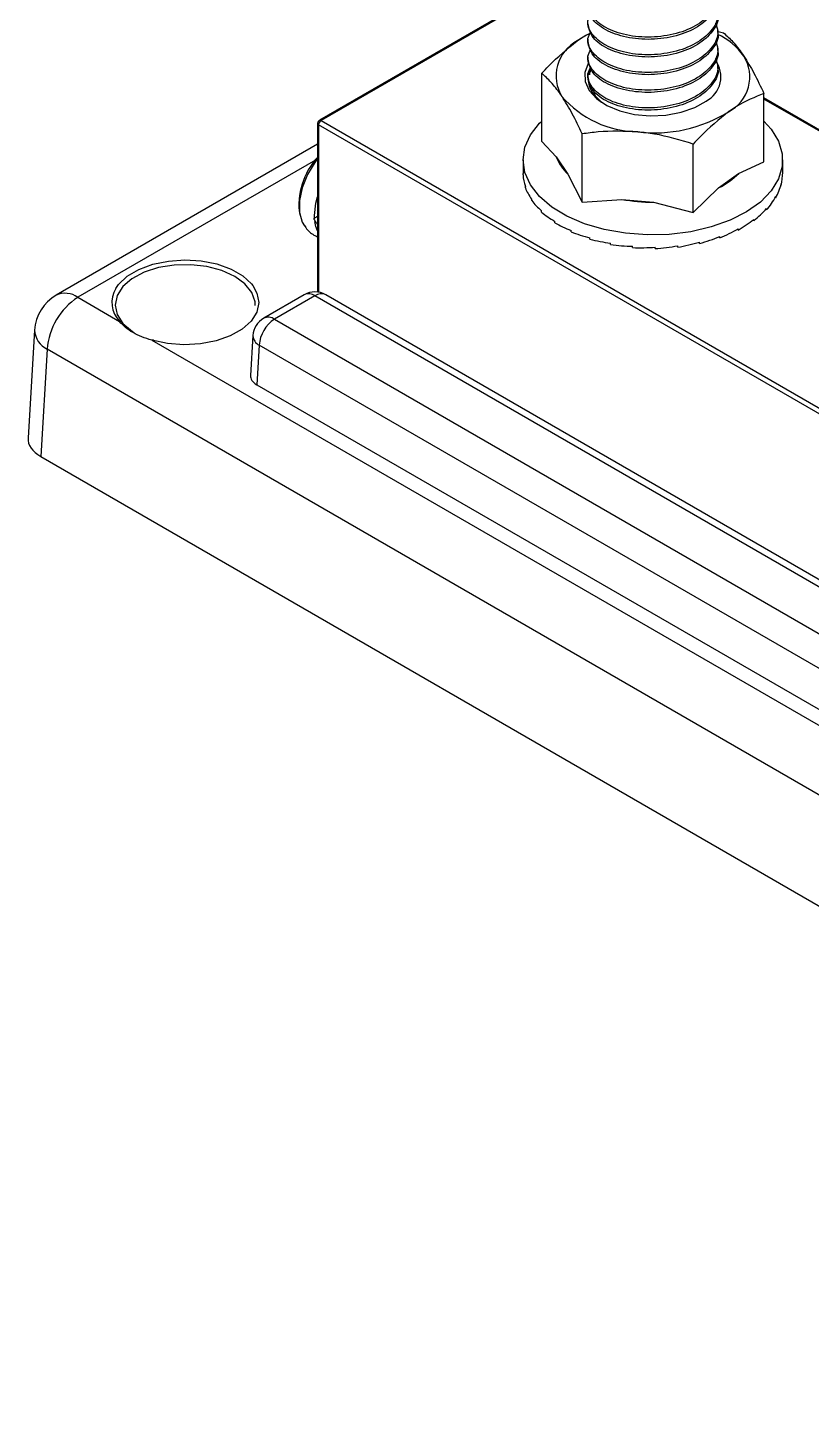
# Model space of a CAD drawing. Header units: inches. Extents: x 0.2 to 16.8, y 0.2 to 10.8.
# Drawn here: x 12.844 to 13.975, y 7.686 to 9.683 of the extents above; entities that cross this region are included whole.
import ezdxf

# ---------------------------------------------------------------- set-up
doc = ezdxf.new("R2010")
doc.units = ezdxf.units.IN
doc.header["$MEASUREMENT"] = 0

msp = doc.modelspace()

# ---------------------------------------------------------------- linework, layer by layer
at = {"color": 7, "linetype": 'Continuous', "lineweight": 25}
for p, q in [((13.6116, 9.749), (13.2651, 9.549)), ((13.6141, 9.7487), (13.2676, 9.5487)), ((13.6529, 9.6659), (13.6529, 9.6627)), ((13.8404, 9.6755), (13.8404, 9.6787)), ((13.8408, 9.6772), (13.8488, 9.6751)), ((13.8404, 9.65), (13.8404, 9.6531)), ((13.6529, 9.6404), (13.6529, 9.6372)), ((13.8404, 9.6244), (13.8404, 9.6276)), ((13.5863, 9.5183), (13.5863, 9.6169)), ((13.6529, 9.6149), (13.6529, 9.6117)), ((13.907, 9.489), (13.907, 9.5876)), ((14.0982, 9.471), (13.907, 9.5813)), ((13.2626, 9.5446), (13.2626, 9.3012)), ((13.2676, 9.5487), (15.2051, 8.4303)), ((15.2015, 8.4241), (13.264, 9.5426)), ((13.6445, 9.4308), (13.6445, 9.5294)), ((13.2626, 9.5146), (12.885, 9.2966)), ((13.5863, 9.5183), (13.6071, 9.4963)), ((13.8049, 9.4161), (13.8049, 9.5148)), ((13.5591, 9.4918), (13.5591, 9.474)), ((13.6071, 9.4963), (13.6236, 9.4715)), ((13.8704, 9.4723), (13.907, 9.489)), ((13.9341, 9.474), (13.9341, 9.4918)), ((13.5592, 9.4703), (13.5592, 9.4723)), ((13.6236, 9.4715), (13.6445, 9.4308)), ((13.8415, 9.4516), (13.8704, 9.4723)), ((13.5626, 9.4515), (13.5626, 9.4536)), ((13.8049, 9.4161), (13.8415, 9.4516)), ((13.9318, 9.4553), (13.9318, 9.4573)), ((13.5716, 9.4334), (13.5716, 9.4354)), ((13.6445, 9.4308), (13.7019, 9.4349)), ((13.7019, 9.4349), (13.7474, 9.4308)), ((13.7474, 9.4308), (13.8049, 9.4161)), ((13.9239, 9.437), (13.9239, 9.439)), ((13.2582, 9.4077), (13.2581, 9.4115)), ((13.2626, 9.411), (13.2622, 9.4107)), ((13.5859, 9.4164), (13.5859, 9.4185)), ((13.8924, 9.4041), (13.8924, 9.4061)), ((13.9107, 9.4197), (13.9107, 9.4218)), ((13.6052, 9.4012), (13.6052, 9.4032)), ((13.6287, 9.3881), (13.6287, 9.3901)), ((13.8697, 9.3905), (13.8697, 9.3926)), ((13.6558, 9.3775), (13.6558, 9.3796)), ((13.6856, 9.3698), (13.6856, 9.3719)), ((13.7174, 9.3653), (13.7174, 9.3673)), ((13.75, 9.364), (13.75, 9.366)), ((13.7825, 9.3659), (13.7825, 9.368)), ((13.8139, 9.3711), (13.8139, 9.3732)), ((13.8432, 9.3794), (13.8432, 9.3815)), ((12.9163, 9.2936), (12.9767, 9.2587)), ((13.2431, 9.2972), (13.1847, 9.2635)), ((13.2587, 9.2957), (13.2003, 9.2619)), ((15.1557, 8.2006), (13.2587, 9.2957)), ((15.1713, 8.2021), (13.2744, 9.2972)), ((12.8539, 9.2463), (12.8445, 9.0907)), ((12.9812, 9.256), (12.9978, 9.2422)), ((13.2003, 9.2619), (15.0972, 8.1669)), ((13.0233, 9.2318), (15.1864, 7.983)), ((13.1691, 9.2383), (13.1656, 9.1809)), ((13.1782, 9.2246), (13.1748, 9.1675)), ((15.0751, 8.1295), (13.1782, 9.2246)), ((12.8721, 9.2188), (12.8627, 9.0639)), ((15.2493, 7.8465), (12.8721, 9.2188)), ((13.1748, 9.1675), (15.0751, 8.0705)), ((12.8627, 9.0639), (15.2493, 7.6862))]:
    msp.add_line(p, q, dxfattribs=at)
at = {"color": 8, "linetype": 'Continuous', "lineweight": 25}
for p, q in [((14.0976, 9.4696), (13.907, 9.5796)), ((13.264, 9.5426), (13.264, 9.301)), ((13.2594, 9.4917), (12.9163, 9.2936))]:
    msp.add_line(p, q, dxfattribs=at)
at = {"color": 7, "linetype": 'Continuous', "lineweight": 25, "flags": 128}
for points in [[(13.6548, 9.674), (13.6498, 9.6714), (13.6373, 9.6636)], [(13.6537, 9.6317), (13.6533, 9.6311), (13.6484, 9.6182), (13.6488, 9.6049), (13.6545, 9.5921), (13.6651, 9.5804), (13.6802, 9.5704), (13.6988, 9.5627), (13.72, 9.5576), (13.7426, 9.5556), (13.7655, 9.5566), (13.7874, 9.5606), (13.807, 9.5674), (13.8234, 9.5767)], [(13.907, 9.5479), (13.9176, 9.5363), (13.9282, 9.5189), (13.9335, 9.5008), (13.9335, 9.4825), (13.928, 9.4644), (13.9174, 9.4471), (13.9019, 9.4311), (13.8819, 9.4168), (13.858, 9.4047), (13.8309, 9.3951), (13.8013, 9.3883), (13.7702, 9.3844), (13.7385, 9.3837), (13.7069, 9.386), (13.6765, 9.3914), (13.6481, 9.3997), (13.6226, 9.4106), (13.6006, 9.4239), (13.5828, 9.4391), (13.5698, 9.4559), (13.5618, 9.4736), (13.5591, 9.4919), (13.5619, 9.5102), (13.5699, 9.528), (13.5831, 9.5447), (13.5863, 9.5479)], [(13.2626, 9.4937), (13.2585, 9.4883), (13.2477, 9.4706), (13.2401, 9.4517), (13.2362, 9.4331), (13.2362, 9.4162), (13.2401, 9.4021), (13.2435, 9.3966)], [(13.2581, 9.4115), (13.2601, 9.4294), (13.2626, 9.4388)], [(13.2626, 9.3894), (13.2601, 9.3959), (13.2587, 9.4031)], [(12.971, 9.3064), (12.9751, 9.3122), (12.9875, 9.324), (13.0043, 9.3339), (13.0244, 9.3414), (13.047, 9.346), (13.0707, 9.3477), (13.0945, 9.3462), (13.1172, 9.3417), (13.1375, 9.3344), (13.1544, 9.3246), (13.1671, 9.3129), (13.1689, 9.3106)], [(13.1725, 9.2817), (13.1722, 9.287), (13.1676, 9.3005), (13.1576, 9.3129), (13.1429, 9.3237), (13.1242, 9.3322), (13.1026, 9.3379), (13.0793, 9.3406), (13.0556, 9.3401), (13.0327, 9.3364), (13.012, 9.3297), (12.9945, 9.3204), (12.9813, 9.309), (12.973, 9.2961), (12.9702, 9.2825), (12.973, 9.2688), (12.9812, 9.256), (12.9812, 9.256)], [(13.0233, 9.2318), (13.0237, 9.2322), (13.0242, 9.2324), (13.0245, 9.2325), (13.0249, 9.2324), (13.0252, 9.2321), (13.0254, 9.2317), (13.0255, 9.2311), (13.0256, 9.2303)]]:
    msp.add_lwpolyline(points, dxfattribs=at)
at = {"color": 8, "linetype": 'Continuous', "lineweight": 25, "flags": 128}
msp.add_lwpolyline([(13.1689, 9.3106), (13.175, 9.2998), (13.1775, 9.286), (13.1747, 9.2723), (13.1666, 9.2593), (13.1536, 9.2477), (13.1365, 9.238), (13.116, 9.2308), (13.0933, 9.2265), (13.0695, 9.2251), (13.0457, 9.2269), (13.0233, 9.2318)], dxfattribs=at)
at = {"color": 7, "linetype": 'Continuous', "lineweight": 25}
for centre, radius, start, end in [((13.6635, 9.6133), 0.0567, 117.4898, 211.8586), ((13.7969, 9.5829), 0.1001, 35.9257, 64.2638), ((13.8052, 9.6119), 0.0396, 297.3295, 36.6421), ((13.8298, 9.6117), 0.0567, 297.4898, 31.8586), ((13.6964, 9.6118), 0.0436, 184.4269, 237.0127), ((13.7271, 9.68), 0.1477, 220.8492, 269.0562), ((13.2676, 9.5446), 0.005, 119.9973, 180), ((13.2717, 9.5423), 0.00768, 122.6055, 177.3947), ((13.749, 9.7332), 0.2023, 263.0947, 301.9074), ((13.3364, 9.427), 0.1008, 137.1412, 188.2388), ((13.67, 9.5203), 0.0673, 200.8324, 226.4382), ((13.7908, 9.5534), 0.1137, 296.4831, 314.5054), ((13.7464, 9.6704), 0.2396, 259.309, 270.2542), ((12.9163, 9.2425), 0.0625, 119.9973, 176.5389), ((12.9684, 9.2123), 0.0965, 122.6951, 176.15), ((13.2587, 9.2702), 0.0313, 60.0027, 119.9973), ((12.978, 9.2558), 0.00315, 2.7727, 114.7295), ((13.2003, 9.2364), 0.0312, 119.9973, 176.5389), ((13.2264, 9.2213), 0.0483, 122.6951, 176.15)]:
    msp.add_arc(centre, radius, start, end, dxfattribs=at)
at = {"color": 8, "linetype": 'Continuous', "lineweight": 25}
for centre, radius, start, end in [((13.2651, 9.5449), 0.00251, 185.6934, 245.6262), ((13.2661, 9.5467), 0.00251, 54.3806, 114.3113), ((13.0043, 9.2862), 0.0389, 148.7663, 224.9285), ((12.898, 9.2686), 0.0309, 53.8281, 114.8614), ((13.2496, 9.2832), 0.0155, 53.8283, 114.8611), ((13.2678, 9.2837), 0.015, 64.1986, 127.1118), ((13.1912, 9.2494), 0.0155, 53.8283, 114.8611), ((12.8857, 9.2476), 0.0318, 182.3219, 244.7476), ((13.185, 9.2389), 0.0159, 182.3205, 244.7488)]:
    msp.add_arc(centre, radius, start, end, dxfattribs=at)
at = {"color": 7, "linetype": 'Continuous', "lineweight": 25}
for centre, major_axis, ratio, start_param, end_param in [((13.7466, 9.4742), (0.1875, 0.0003), 0.5146, 3.140819, 3.158445), ((13.7466, 9.4742), (0.1875, 0.0031), 0.515644, 3.150808, 3.325341), ((13.7466, 9.4742), (0.1875, -0.0004), 0.639974, 6.127476, 6.284383), ((13.7466, 9.4742), (0.1875, 0.0058), 0.518401, 3.317813, 3.492346), ((13.7466, 9.4742), (0.1875, 0.0031), 0.639111, 5.941159, 6.115692), ((13.7466, 9.4742), (0.1874, 0.0083), 0.5228, 3.485038, 3.659571), ((13.7466, 9.4742), (0.1875, 0.0064), 0.636127, 5.755406, 5.929939), ((13.7466, 9.4742), (0.1874, 0.0107), 0.528733, 3.652605, 3.827138), ((13.7466, 9.4742), (0.1873, 0.0121), 0.624424, 5.387728, 5.562261), ((13.7466, 9.4742), (0.1874, 0.0095), 0.631159, 5.57078, 5.745313), ((13.7466, 9.4742), (0.1874, 0.0128), 0.536051, 3.820662, 3.995195), ((13.7466, 9.4742), (0.1873, 0.0146), 0.544569, 3.989377, 4.16391), ((13.7466, 9.4742), (0.1873, 0.0143), 0.6162, 5.206546, 5.381079), ((13.8187, 9.3867), (0.051, 0.0033), 0.624424, 0.016242, 0.075895), ((13.7466, 9.4742), (0.1873, 0.0161), 0.554069, 4.158946, 4.333479), ((13.7466, 9.4742), (0.1873, 0.0171), 0.564307, 4.329585, 4.504118), ((13.7466, 9.4742), (0.1872, 0.0176), 0.575007, 4.501527, 4.67606), ((13.7466, 9.4742), (0.1872, 0.0176), 0.585872, 4.675003, 4.849536), ((13.7466, 9.4742), (0.1872, 0.0171), 0.596584, 4.850229, 5.024762), ((13.7466, 9.4742), (0.1872, 0.016), 0.606807, 5.027377, 5.20191), ((13.1969, 9.1803), (0.0313, 0), 0.576585, 3.106734, 3.926382), ((12.907, 9.0894), (0.0626, 0), 0.576585, 3.106734, 3.926382)]:
    msp.add_ellipse(centre, major_axis=major_axis, ratio=ratio, start_param=start_param, end_param=end_param, dxfattribs=at)
for points, knots in [([(13.8369, 9.7409), (13.8385, 9.7367), (13.8429, 9.725), (13.8341, 9.7054), (13.813, 9.6862), (13.7812, 9.673), (13.7442, 9.6677), (13.7076, 9.6709), (13.6768, 9.6818), (13.6573, 9.6984), (13.6502, 9.7152), (13.6553, 9.7247), (13.657, 9.7279)], [0, 0, 0, 0, 0.062223, 0.172435, 0.282648, 0.39286, 0.503072, 0.613285, 0.723497, 0.833709, 0.943922, 1, 1, 1, 1]), ([(13.84, 9.7265), (13.8401, 9.726), (13.8425, 9.718), (13.8336, 9.7022), (13.8132, 9.683), (13.7811, 9.6698), (13.7442, 9.6645), (13.7075, 9.6677), (13.6771, 9.6786), (13.6566, 9.6949), (13.6544, 9.7076), (13.6533, 9.7138)], [0, 0, 0, 0, 0.008043, 0.133043, 0.258043, 0.383043, 0.508043, 0.633043, 0.758043, 0.883043, 1, 1, 1, 1]), ([(13.8369, 9.7153), (13.8385, 9.7111), (13.8429, 9.6995), (13.8341, 9.6799), (13.813, 9.6606), (13.7812, 9.6475), (13.7442, 9.6422), (13.7076, 9.6454), (13.6768, 9.6563), (13.6573, 9.6729), (13.6502, 9.6897), (13.6553, 9.6992), (13.657, 9.7024)], [0, 0, 0, 0, 0.062223, 0.172435, 0.282648, 0.39286, 0.503072, 0.613285, 0.723497, 0.833709, 0.943922, 1, 1, 1, 1]), ([(13.8369, 9.6898), (13.8385, 9.6856), (13.8429, 9.674), (13.8341, 9.6544), (13.813, 9.6351), (13.7812, 9.6219), (13.7442, 9.6167), (13.7076, 9.6198), (13.6768, 9.6308), (13.6573, 9.6474), (13.6502, 9.6642), (13.6553, 9.6737), (13.657, 9.6769)], [0, 0, 0, 0, 0.062223, 0.172435, 0.282648, 0.39286, 0.503072, 0.613285, 0.723497, 0.833709, 0.943922, 1, 1, 1, 1]), ([(13.84, 9.7009), (13.8401, 9.7005), (13.8425, 9.6925), (13.8336, 9.6767), (13.8132, 9.6575), (13.7811, 9.6443), (13.7442, 9.639), (13.7075, 9.6422), (13.6771, 9.6531), (13.6566, 9.6694), (13.6544, 9.6821), (13.6533, 9.6883)], [0, 0, 0, 0, 0.0080431, 0.1330432, 0.2580432, 0.3830432, 0.508043, 0.6330432, 0.7580433, 0.8830432, 1, 1, 1, 1]), ([(13.5863, 9.6169), (13.5895, 9.6204), (13.6061, 9.6383), (13.6234, 9.6523), (13.6373, 9.6636)], [0, 0, 0, 0, 0.19191, 1, 1, 1, 1]), ([(13.6373, 9.6636), (13.6411, 9.6663), (13.6479, 9.6712), (13.6546, 9.674), (13.6575, 9.6753)], [0, 0, 0, 0, 0.552013, 1, 1, 1, 1]), ([(13.8369, 9.6643), (13.8385, 9.6601), (13.8429, 9.6485), (13.8341, 9.6288), (13.813, 9.6096), (13.7812, 9.5964), (13.7442, 9.5912), (13.7076, 9.5943), (13.6768, 9.6052), (13.6573, 9.6219), (13.6502, 9.6386), (13.6553, 9.6481), (13.657, 9.6513)], [0, 0, 0, 0, 0.062223, 0.172435, 0.282648, 0.39286, 0.503072, 0.613285, 0.723497, 0.833709, 0.943922, 1, 1, 1, 1]), ([(13.84, 9.6754), (13.8401, 9.6749), (13.8425, 9.667), (13.8336, 9.6512), (13.8132, 9.6319), (13.7811, 9.6188), (13.7442, 9.6135), (13.7075, 9.6167), (13.6771, 9.6276), (13.6566, 9.6439), (13.6544, 9.6566), (13.6533, 9.6628)], [0, 0, 0, 0, 0.008043, 0.133043, 0.258043, 0.383043, 0.508043, 0.633043, 0.758043, 0.883043, 1, 1, 1, 1]), ([(13.8488, 9.6751), (13.8532, 9.6711), (13.8621, 9.663), (13.872, 9.6505), (13.8773, 9.6426), (13.8779, 9.6416)], [0, 0, 0, 0, 0.463257, 0.933679, 1, 1, 1, 1]), ([(13.84, 9.6499), (13.8401, 9.6494), (13.8425, 9.6415), (13.8336, 9.6256), (13.8132, 9.6064), (13.7811, 9.5932), (13.7442, 9.588), (13.7075, 9.5911), (13.6771, 9.602), (13.6566, 9.6184), (13.6544, 9.6311), (13.6533, 9.6372)], [0, 0, 0, 0, 0.008043, 0.133043, 0.258043, 0.383043, 0.508043, 0.633043, 0.758043, 0.883043, 1, 1, 1, 1]), ([(13.8369, 9.6388), (13.8385, 9.6346), (13.8429, 9.6229), (13.8341, 9.6033), (13.813, 9.5841), (13.7812, 9.5709), (13.7442, 9.5656), (13.7076, 9.5688), (13.6768, 9.5797), (13.6573, 9.5964), (13.6502, 9.6131), (13.6553, 9.6226), (13.657, 9.6258)], [0, 0, 0, 0, 0.0622228, 0.1724352, 0.2826476, 0.39286, 0.5030722, 0.6132847, 0.7234972, 0.8337095, 0.9439217, 1, 1, 1, 1]), ([(13.84, 9.6244), (13.8401, 9.6239), (13.8425, 9.616), (13.8336, 9.6001), (13.8132, 9.5809), (13.7811, 9.5677), (13.7442, 9.5624), (13.7075, 9.5656), (13.6771, 9.5765), (13.6566, 9.5929), (13.6544, 9.6056), (13.6533, 9.6117)], [0, 0, 0, 0, 0.0080431, 0.1330432, 0.2580432, 0.3830432, 0.508043, 0.6330432, 0.7580433, 0.8830432, 1, 1, 1, 1]), ([(13.6579, 9.6231), (13.6571, 9.6223), (13.6547, 9.6196), (13.654, 9.6166), (13.6535, 9.6145)], [0, 0, 0, 0, 0.303767, 1, 1, 1, 1]), ([(13.8779, 9.6416), (13.8828, 9.6338), (13.8927, 9.6179), (13.9022, 9.5978), (13.907, 9.5876)], [0, 0, 0, 0, 0.494511, 1, 1, 1, 1]), ([(13.6154, 9.5834), (13.6147, 9.5845), (13.6094, 9.5922), (13.5996, 9.6048), (13.5907, 9.6129), (13.5863, 9.6169)], [0, 0, 0, 0, 0.071316, 0.531417, 1, 1, 1, 1]), ([(13.6558, 9.6148), (13.6557, 9.6166), (13.6555, 9.619), (13.6578, 9.621), (13.6584, 9.6215)], [0, 0, 0, 0, 0.708457, 1, 1, 1, 1]), ([(13.6445, 9.5294), (13.6398, 9.5394), (13.6302, 9.5595), (13.6204, 9.5754), (13.6154, 9.5834)], [0, 0, 0, 0, 0.495458, 1, 1, 1, 1]), ([(13.6726, 9.5752), (13.6684, 9.5789), (13.6623, 9.584), (13.662, 9.5898), (13.6619, 9.5914)], [0, 0, 0, 0, 0.709456, 1, 1, 1, 1]), ([(13.907, 9.5876), (13.8938, 9.5825), (13.877, 9.5759), (13.8597, 9.564), (13.856, 9.5615)], [0, 0, 0, 0, 0.783111, 1, 1, 1, 1]), ([(13.856, 9.5615), (13.842, 9.5501), (13.8247, 9.5361), (13.8081, 9.5182), (13.8049, 9.5148)], [0, 0, 0, 0, 0.80809, 1, 1, 1, 1]), ([(13.7247, 9.5324), (13.7055, 9.5331), (13.6783, 9.5341), (13.6522, 9.5305), (13.6445, 9.5294)], [0, 0, 0, 0, 0.706309, 1, 1, 1, 1]), ([(13.8049, 9.5148), (13.7863, 9.5204), (13.7599, 9.5283), (13.7328, 9.5314), (13.7247, 9.5324)], [0, 0, 0, 0, 0.702502, 1, 1, 1, 1]), ([(13.2569, 9.4067), (13.2581, 9.4076), (13.2599, 9.409), (13.2619, 9.4104), (13.2626, 9.4109)], [0, 0, 0, 0, 0.677044, 1, 1, 1, 1]), ([(13.2626, 9.3988), (13.2616, 9.4), (13.2602, 9.402), (13.2583, 9.4047), (13.2574, 9.4061), (13.2569, 9.4067)], [0, 0, 0, 0, 0.487359, 0.743646, 1, 1, 1, 1]), ([(13.2435, 9.3971), (13.2442, 9.3961), (13.2476, 9.3906), (13.2542, 9.3847), (13.2608, 9.3817), (13.2626, 9.3809)], [0, 0, 0, 0, 0.139071, 0.765211, 1, 1, 1, 1]), ([(13.0233, 9.2318), (13.0131, 9.2346), (13.004, 9.2381), (12.992, 9.245), (12.9884, 9.2475), (12.982, 9.2529), (12.9791, 9.2557), (12.9767, 9.2587)], [0, 0, 0, 0, 0.5, 0.5, 0.75, 0.75, 1, 1, 1, 1])]:
    msp.add_open_spline(points, degree=3, knots=knots, dxfattribs=at)

doc.saveas('drawing.dxf')
